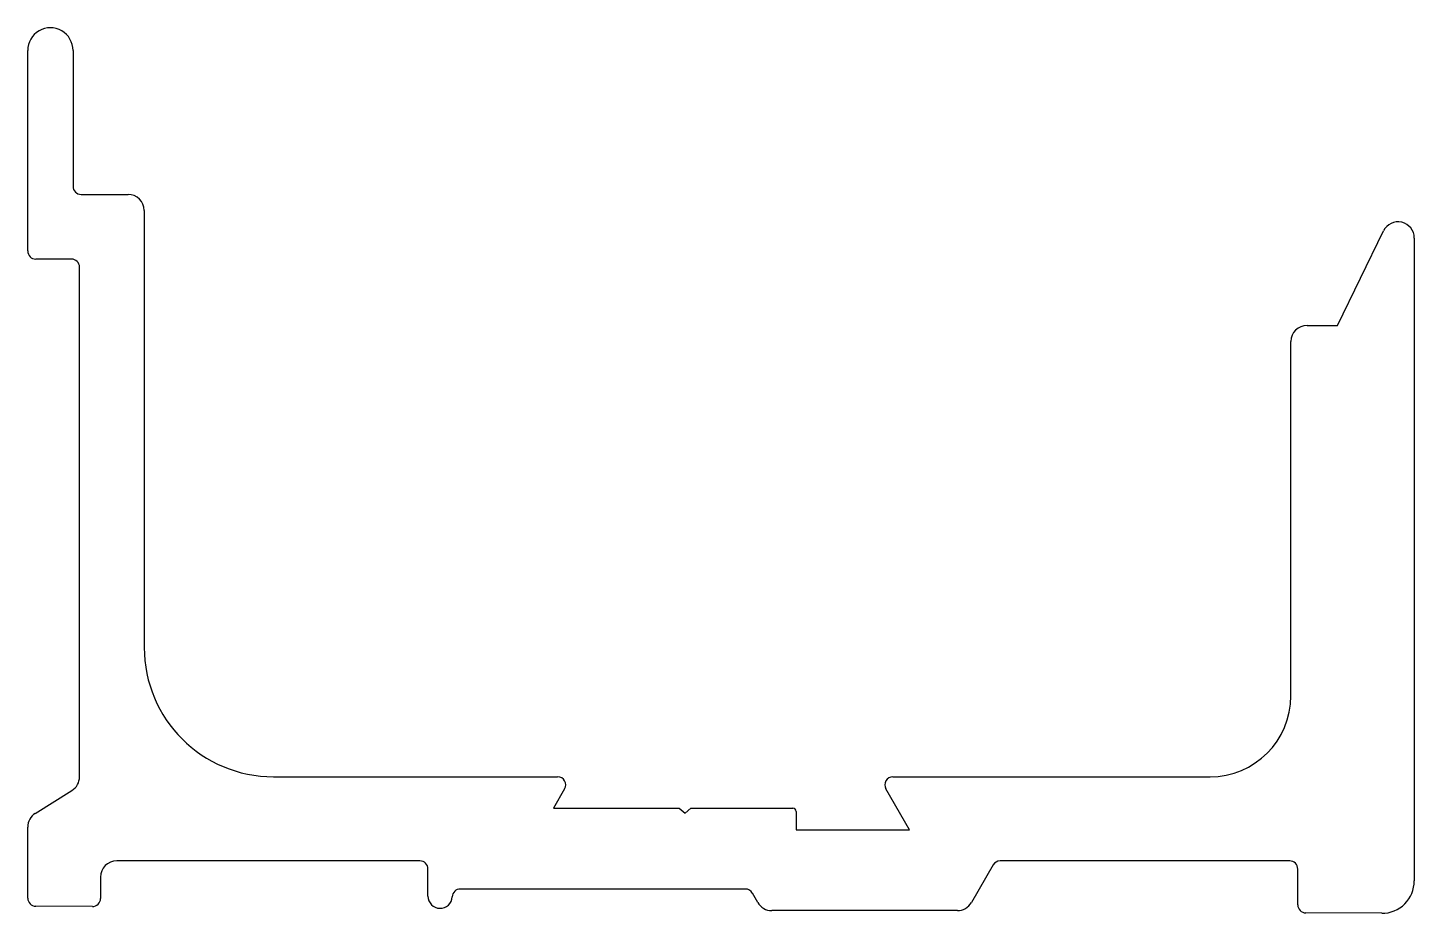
# Model space of a CAD drawing. Extents: x 2595.2 to 2680.9, y 1402.6 to 1457.4.
import ezdxf

# ---------------------------------------------------------------- set-up
doc = ezdxf.new("R2010")
doc.units = 0
doc.layers.get('0').update_dxf_attribs({"linetype": 'CONTINUOUS'})

msp = doc.modelspace()

# ---------------------------------------------------------------- linework, layer by layer
for p, q in [((2595.205, 1443.561), (2595.205, 1455.961)), ((2598.005, 1455.961), (2598.005, 1447.561)), ((2598.505, 1447.061), (2601.405, 1447.061)), ((2602.405, 1446.061), (2602.405, 1419.061)), ((2676.159, 1438.961), (2679.007, 1444.799)), ((2680.905, 1444.361), (2680.905, 1404.625)), ((2597.905, 1443.061), (2595.705, 1443.061)), ((2598.405, 1411.061), (2598.405, 1442.561)), ((2674.28, 1438.961), (2676.159, 1438.961)), ((2673.28, 1416.061), (2673.28, 1437.961)), ((2610.405, 1411.061), (2627.959, 1411.061)), ((2648.682, 1411.061), (2668.28, 1411.061)), ((2595.675, 1408.801), (2597.935, 1410.213)), ((2628.392, 1410.311), (2627.705, 1409.123)), ((2649.705, 1407.791), (2648.249, 1410.311)), ((2627.705, 1409.123), (2635.478, 1409.123)), ((2635.478, 1409.123), (2635.836, 1408.823)), ((2635.836, 1408.823), (2636.193, 1409.123)), ((2636.193, 1409.123), (2642.505, 1409.123)), ((2642.705, 1408.923), (2642.705, 1407.791)), ((2595.205, 1403.561), (2595.205, 1407.953)), ((2642.705, 1407.791), (2649.705, 1407.791)), ((2619.445, 1405.862), (2600.705, 1405.861)), ((2654.872, 1405.611), (2653.532, 1403.291)), ((2673.205, 1405.861), (2655.306, 1405.861)), ((2599.705, 1404.861), (2599.705, 1403.543)), ((2619.945, 1403.681), (2619.945, 1405.362)), ((2673.705, 1403.15), (2673.705, 1405.361)), ((2639.559, 1404.123), (2621.943, 1404.124)), ((2640.329, 1403.291), (2639.992, 1403.873)), ((2599.203, 1403.043), (2595.705, 1403.061)), ((2652.666, 1402.791), (2641.195, 1402.791)), ((2678.895, 1402.625), (2674.203, 1402.65))]:
    msp.add_line(p, q)
for centre, radius, start, end in [((2596.605, 1455.961), 1.4, 0.00001, 180.00001), ((2598.505, 1447.561), 0.5, 180.00001, 270), ((2601.405, 1446.061), 1, 0.00027, 90), ((2679.905, 1444.361), 1, 0, 154), ((2595.705, 1443.561), 0.5, 180.00001, 270), ((2597.905, 1442.561), 0.5, 0.00009, 90), ((2674.28, 1437.961), 1, 90, 179.99957), ((2610.405, 1419.061), 8, 180, 270), ((2668.28, 1416.061), 5, 270, 359.9995), ((2597.405, 1411.061), 1, 302, 360), ((2627.959, 1410.561), 0.5, 329.97909, 90), ((2648.682, 1410.561), 0.5, 90, 210.02091), ((2642.505, 1408.923), 0.2, 0, 90), ((2596.205, 1407.953), 1, 122, 180), ((2600.705, 1404.861), 1, 90, 180), ((2619.445, 1405.362), 0.5, 0, 90), ((2655.306, 1405.361), 0.5, 90, 150), ((2673.205, 1405.361), 0.5, 0, 90), ((2678.906, 1404.625), 2, 269.68824, 0.01174), ((2621.943, 1403.624), 0.5, 90, 177.39697), ((2639.559, 1403.623), 0.5, 30.02091, 90), ((2595.705, 1403.561), 0.5, 180, 270), ((2599.205, 1403.543), 0.5, 269.69987, 360), ((2620.695, 1403.681), 0.75, 180, 357.39697), ((2641.195, 1403.791), 1, 210.02091, 270), ((2652.666, 1403.791), 1, 270, 329.97909), ((2674.205, 1403.15), 0.5, 180, 269.69999)]:
    msp.add_arc(centre, radius, start, end)

doc.saveas('drawing.dxf')
